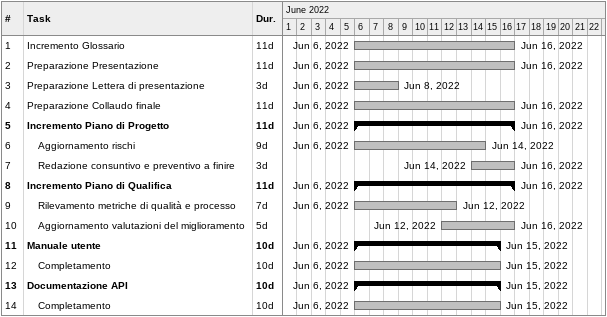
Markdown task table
| ID | Level | Task | Duration | Start | Finish |
|---|---|---|---|---|---|
| 1 | 1 | Incremento Glossario | 11d | 2022-06-06 | 2022-06-16 |
| 2 | 1 | Preparazione Presentazione | 11d | 2022-06-06 | 2022-06-16 |
| 3 | 1 | Preparazione Lettera di presentazione | 3d | 2022-06-06 | 2022-06-08 |
| 4 | 1 | Preparazione Collaudo finale | 11d | 2022-06-06 | 2022-06-16 |
| 5 | 1 | **Incremento Piano di Progetto** | 11d | 2022-06-06 | 2022-06-16 |
| 6 | 2 | Aggiornamento rischi | 9d | 2022-06-06 | 2022-06-14 |
| 7 | 2 | Redazione consuntivo e preventivo a finire | 3d | 2022-06-14 | 2022-06-16 |
| 8 | 1 | **Incremento Piano di Qualifica** | 11d | 2022-06-06 | 2022-06-16 |
| 9 | 2 | Rilevamento metriche di qualità e processo | 7d | 2022-06-06 | 2022-06-12 |
| 10 | 2 | Aggiornamento valutazioni del miglioramento | 5d | 2022-06-12 | 2022-06-16 |
| 11 | 1 | **Manuale utente** | 10d | 2022-06-06 | 2022-06-15 |
| 12 | 2 | Completamento | 10d | 2022-06-06 | 2022-06-15 |
| 13 | 1 | **Documentazione API** | 10d | 2022-06-06 | 2022-06-15 |
| 14 | 2 | Completamento | 10d | 2022-06-06 | 2022-06-15 |
